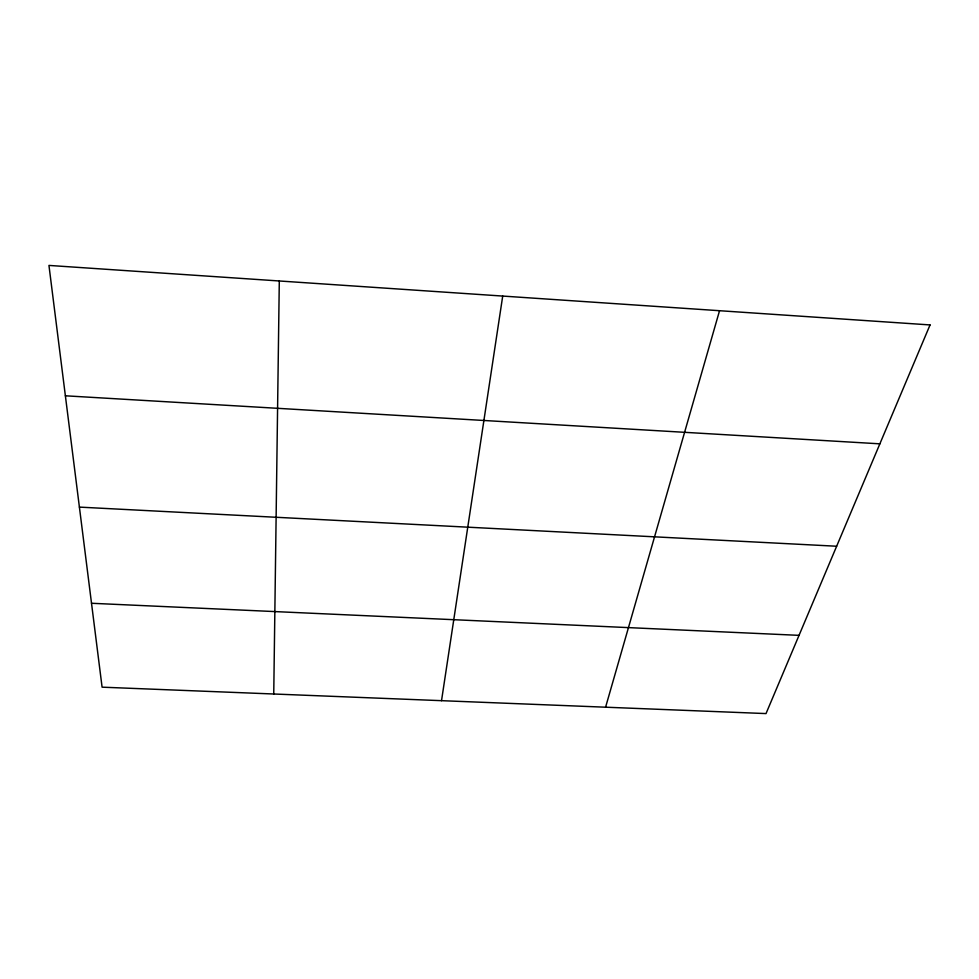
<?xml version="1.0" encoding="UTF-8"?>
<svg xmlns="http://www.w3.org/2000/svg" width="979" height="979" viewBox="0 0 979 979"><rect width="100%" height="100%" fill="white"/><g stroke="black" fill="none" stroke-linecap="round" stroke-linejoin="round"><path stroke-width="1.47" d="M273.741 694.001L279.296 280.973M441.529 700.67L502.716 296.062M605.585 707.205L719.541 310.71M91.512 603.272L799.035 635.347M79.397 507.11L836.641 546.233M65.373 395.797L879.864 443.83M930.05 324.93L766.019 713.581L102.085 687.172L48.95 265.419L930.05 324.93"/></g></svg>
